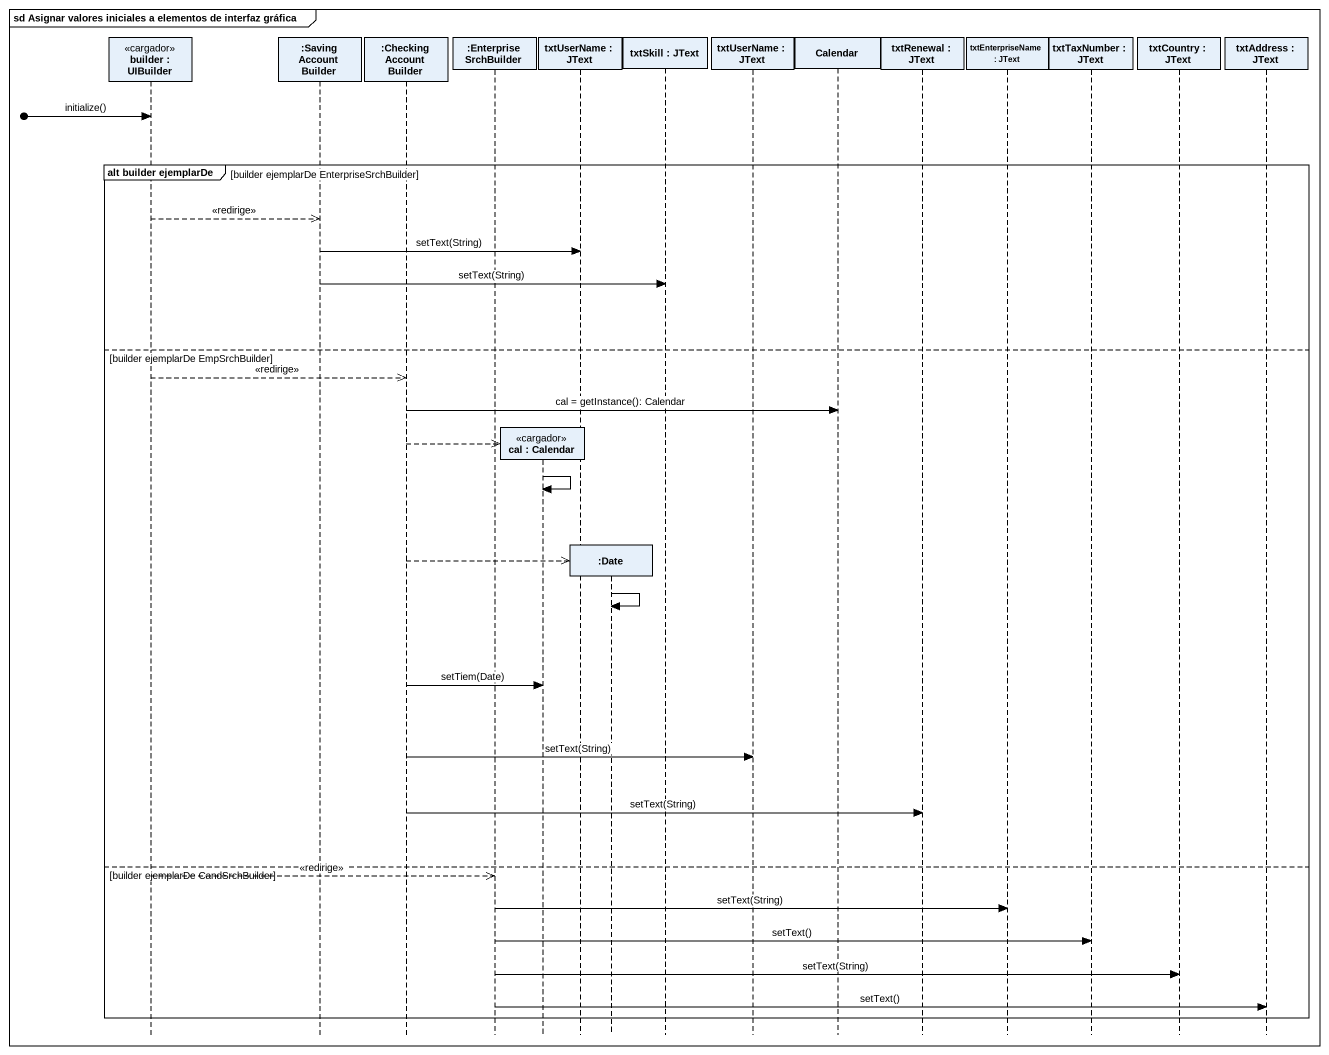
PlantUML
@startuml
mainframe sd Asignar valores iniciales a elementos de interfaz gráfica
hide footbox
participant "builder : UIBuilder" as builder <<cargador>>
participant ":SavingAccountBuilder" as SavingAccountBuilder
participant ":CheckingAccountBuilder" as CheckingAccountBuilder
participant ":EnterpriseSrchBuilder" as EnterpriseSrchBuilder
participant "cal : Calendar" as cal <<cargador>>
participant "txtUserName : JText" as txtUserName
participant ":Date" as Date
participant "txtSkill : JText" as txtSkill
participant "txtUserName : JText" as txtUserName_2
participant Calendar
participant "txtRenewal : JText" as txtRenewal
participant "txtEnterpriseName : JText" as txtEnterpriseName
participant "txtTaxNumber : JText" as txtTaxNumber
participant "txtCountry : JText" as txtCountry
participant "txtAddress : JText" as txtAddress

[o-> builder : initialize()
group alt builder ejemplarDe [builder ejemplarDe EnterpriseSrchBuilder]
  builder -->> SavingAccountBuilder : <<redirige>>
  SavingAccountBuilder -> txtUserName : setText(String)
  SavingAccountBuilder -> txtSkill : setText(String)
else builder ejemplarDe EmpSrchBuilder
  builder -->> CheckingAccountBuilder : <<redirige>>
  CheckingAccountBuilder -> Calendar : cal = getInstance(): Calendar
  CheckingAccountBuilder -->> cal **
  cal -> cal
  CheckingAccountBuilder -->> Date **
  Date -> Date
  CheckingAccountBuilder -> cal : setTiem(Date)
  CheckingAccountBuilder -> txtUserName_2 : setText(String)
  CheckingAccountBuilder -> txtRenewal : setText(String)
else builder ejemplarDe CandSrchBuilder
  builder -->> EnterpriseSrchBuilder : <<redirige>>
  EnterpriseSrchBuilder -> txtEnterpriseName : setText(String)
  EnterpriseSrchBuilder -> txtTaxNumber : setText()
  EnterpriseSrchBuilder -> txtCountry : setText(String)
  EnterpriseSrchBuilder -> txtAddress : setText()
end
@enduml
